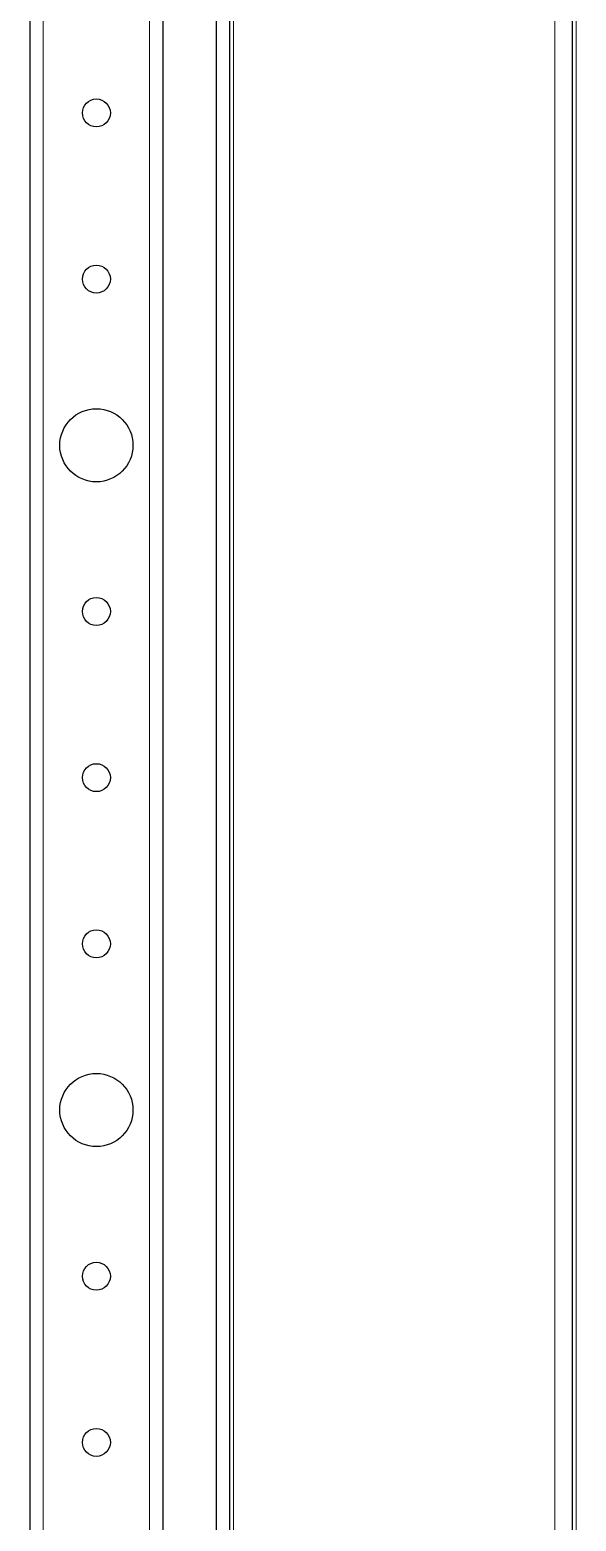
# Model space of a CAD drawing. Header units: millimetres. Extents: x -1264 to 3208, y -1920 to 1219.
# Drawn here: x -399.9 to -317.8, y -983.1 to -758.7 of the extents above; entities that cross this region are included whole.
import ezdxf

# ---------------------------------------------------------------- set-up
doc = ezdxf.new("R2010")
doc.units = ezdxf.units.MM

msp = doc.modelspace()

# ---------------------------------------------------------------- linework, layer by layer
at = {"color": 7, "linetype": 'Continuous', "lineweight": 25}
for p, q in [((-371.94, 720.28), (-371.94, -1162.72)), ((-369.94, 720.28), (-369.94, -1162.72)), ((-318.44, 710.57), (-318.44, -1153)), ((-399.94, 696.28), (-399.94, -1138.72)), ((-379.94, 696.28), (-379.94, -1138.72))]:
    msp.add_line(p, q, dxfattribs=at)
at = {"color": 8, "linetype": 'Continuous', "lineweight": 18}
for p, q in [((-369.34, -1162.72), (-369.34, 720.28)), ((-317.84, -1154.04), (-317.84, 711.61)), ((-321.04, 706.07), (-321.04, -1148.5)), ((-397.94, 696.28), (-397.94, -1138.72)), ((-381.94, 696.28), (-381.94, -1138.72))]:
    msp.add_line(p, q, dxfattribs=at)
at = {"color": 7, "linetype": 'Continuous', "lineweight": 25}
for centre, radius in [((-389.94, -771.22), 2.1), ((-389.94, -796.22), 2.1), ((-389.94, -821.22), 5.5), ((-389.94, -846.22), 2.1), ((-389.94, -871.22), 2.1), ((-389.94, -896.22), 2.1), ((-389.94, -921.22), 5.5), ((-389.94, -946.22), 2.1), ((-389.94, -971.22), 2.1)]:
    msp.add_circle(centre, radius, dxfattribs=at)

doc.saveas('drawing.dxf')
